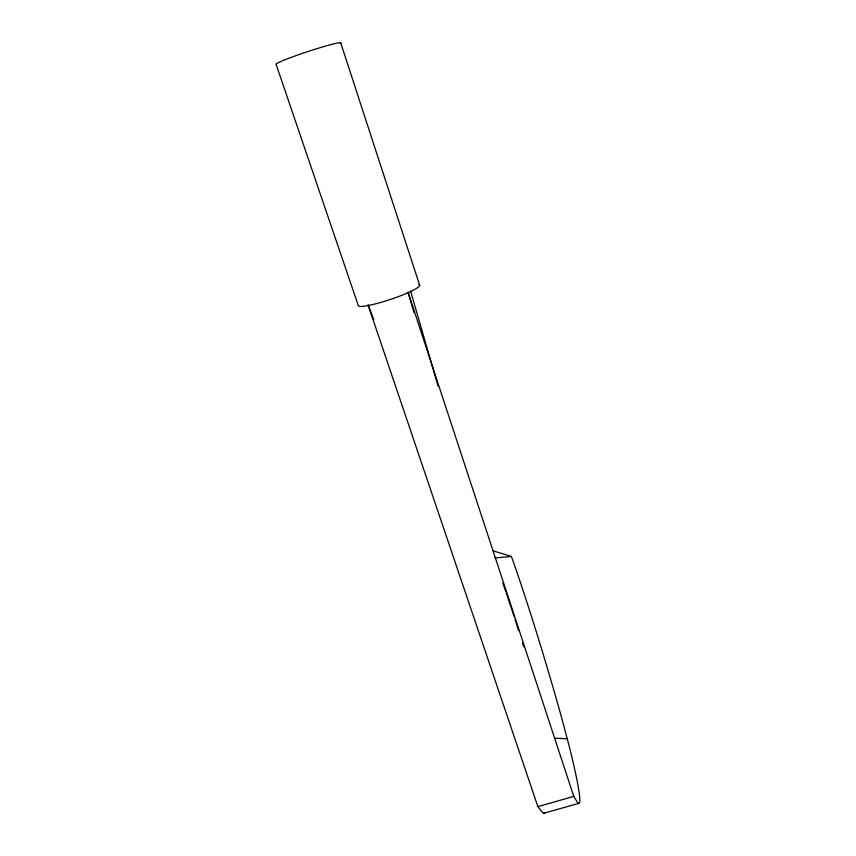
<?xml version="1.0" encoding="UTF-8"?>
<svg xmlns="http://www.w3.org/2000/svg" width="856" height="856" viewBox="0 0 856 856"><rect width="100%" height="100%" fill="white"/><g stroke="black" fill="none" stroke-linecap="round" stroke-linejoin="round"><path stroke-width="1.28" d="M373.815 319.812L368.037 304.875L537.868 806.598L573.777 796.422L577.286 802.093A150.742 8.753 73.5 0 0 570.064 749.449L561.932 718.783A184.104 11.042 73.6 0 0 511.439 556.486L493.227 550.836M543.988 813.2L578.71 803.388M494.993 557.973L511.439 556.486M554.731 738.204L567.41 738.782M537.868 806.598L542.115 812.044A150.41 12.797 73.8 0 0 545.293 812.462M573.777 796.422L408.012 292.121L414.069 312.633M340.699 42.8L419.708 285.412M410.559 291.051L438.079 386.11M340.292 43.517A34.187 2.119 -18.3 0 0 309.08 51.157A34.187 2.119 -18.3 0 0 276.167 64.51L358.129 305.057A32.453 4.355 -18.4 0 0 391.588 299.054A32.453 4.355 -18.4 0 0 418.798 284.524M502.814 583A170.847 12.615 73.7 0 1 505.725 591.4M506.142 592.62A170.847 12.615 73.7 0 1 514.274 617.037M515.066 619.466A170.847 12.615 73.7 0 1 518.618 630.605M522.524 643.059A170.847 12.615 73.7 0 1 523.69 646.847"/></g></svg>
